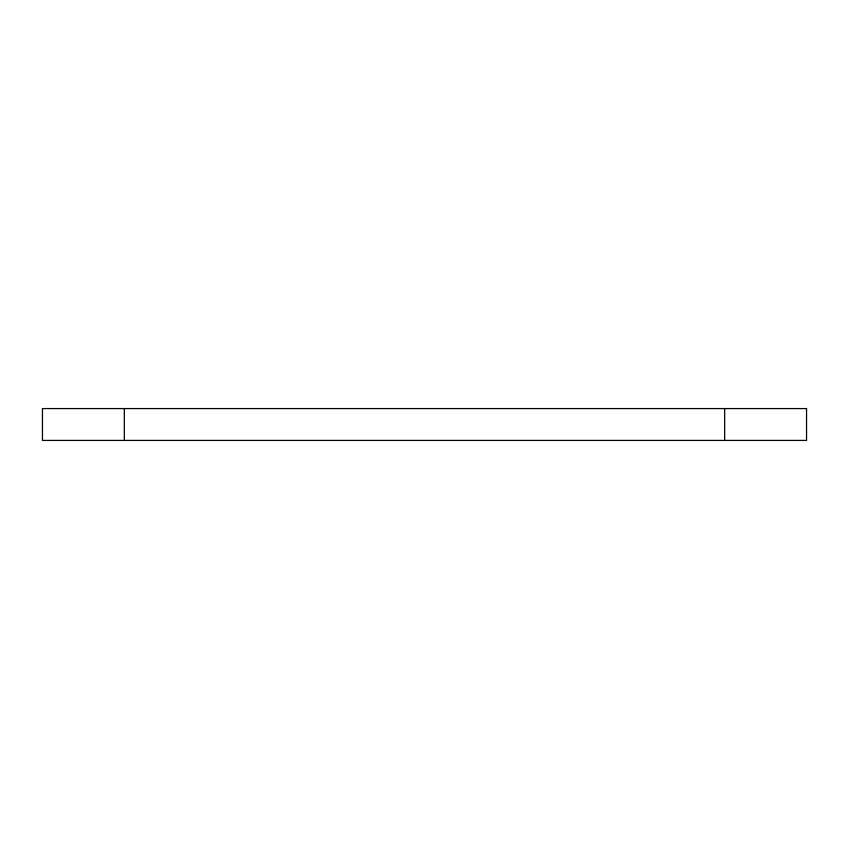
<?xml version="1.0" encoding="UTF-8"?>
<svg xmlns="http://www.w3.org/2000/svg" width="849" height="849" viewBox="0 0 849 849"><rect width="100%" height="100%" fill="white"/><g stroke="black" fill="none" stroke-linecap="round" stroke-linejoin="round"><path stroke-width="1.27" d="M724.664 408.581L724.664 440.419M124.336 408.581L124.336 440.419M806.55 408.581L42.45 408.581L42.45 440.419L806.55 440.419L806.55 408.581"/></g></svg>
